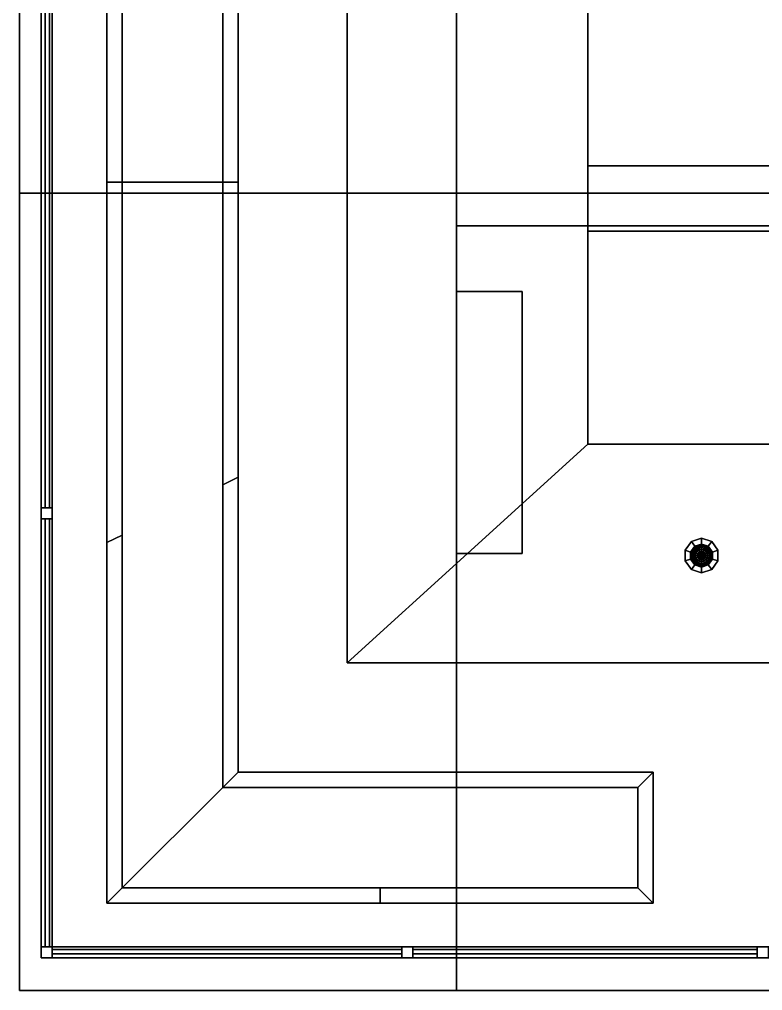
# Model space of a CAD drawing. Header units: millimetres. Extents: x 116.8 to 135.8, y -35.1 to -13.1.
# Drawn here: x 116.843 to 120.243, y -35.14 to -30.695 of the extents above; entities that cross this region are included whole.
import ezdxf

# ---------------------------------------------------------------- set-up
doc = ezdxf.new("R2010")
doc.units = ezdxf.units.MM
for name, color, linetype in [('CROMATO', 251, 'CONTINUOUS'), ('LAMPADA', 2, 'CONTINUOUS'), ('PANNELLO_PAR', 143, 'CONTINUOUS'), ('PARETE_INTERNA', 7, 'CONTINUOUS'), ('PAVIMENTO_ESTERNO', 2, 'CONTINUOUS'), ('PAVIMENTO_TERRAZZA', 7, 'CONTINUOUS'), ('PERGOLA', 23, 'CONTINUOUS'), ('PILASTRI', 31, 'CONTINUOUS'), ('RIVESTIMENTO', 33, 'CONTINUOUS'), ('SOFFITTO', 41, 'CONTINUOUS')]:
    doc.layers.add(name, color=color, linetype=linetype)

msp = doc.modelspace()

# ---------------------------------------------------------------- linework, layer by layer
at = {"layer": 'CROMATO'}
for points in [[(116.943016, -28.3399, 3), (116.943016, -34.9399, 3), (116.943016, -34.9399, 3.05), (116.943016, -28.3899, 3.05)], [(116.993016, -28.3399, 3), (116.993016, -34.9399, 3), (116.943016, -34.9399, 3), (116.943016, -28.3399, 3)], [(116.943016, -28.3899, 3.95), (116.943016, -34.9399, 3.95), (116.943016, -34.9399, 4), (116.943016, -28.3399, 4)], [(116.993016, -34.9399, 4), (116.993016, -28.3399, 4), (116.943016, -28.3399, 4), (116.943016, -34.9399, 4)], [(116.993016, -28.3899, 3.05), (116.993016, -34.9399, 3.05), (116.993016, -34.9399, 3), (116.993016, -28.3399, 3)], [(116.993016, -28.3399, 4), (116.993016, -34.9399, 4), (116.993016, -34.9399, 3.95), (116.993016, -28.3899, 3.95)], [(116.993016, -34.9399, 3.05), (116.993016, -28.3899, 3.05), (116.943016, -28.3899, 3.05), (116.943016, -34.9399, 3.05)], [(116.993016, -28.3899, 3.95), (116.993016, -34.9399, 3.95), (116.943016, -34.9399, 3.95), (116.943016, -28.3899, 3.95)], [(116.943016, -32.931055, 3.05), (116.943016, -32.981055, 3.05), (116.943016, -32.981055, 3.95), (116.943016, -32.931055, 3.95)], [(116.993016, -32.931055, 3.05), (116.993016, -32.981055, 3.05), (116.943016, -32.981055, 3.05), (116.943016, -32.931055, 3.05)], [(116.993016, -32.981055, 3.95), (116.993016, -32.931055, 3.95), (116.943016, -32.931055, 3.95), (116.943016, -32.981055, 3.95)], [(116.943016, -32.931055, 3.95), (116.943016, -32.931055, 3.05), (116.993016, -32.931055, 3.05), (116.993016, -32.931055, 3.95)], [(116.993016, -32.931055, 3.95), (116.993016, -32.981055, 3.95), (116.993016, -32.981055, 3.05), (116.993016, -32.931055, 3.05)], [(116.993016, -32.981055, 3.05), (116.993016, -32.981055, 3.95), (116.943016, -32.981055, 3.95), (116.943016, -32.981055, 3.05)], [(119.932945, -33.106417, 5.7), (119.917495, -33.085151, 5.7), (119.888847, -33.12458, 5.7), (119.913847, -33.132703, 5.7)], [(119.913847, -33.132703, 5.675), (119.888847, -33.12458, 5.675), (119.917495, -33.085151, 5.675), (119.932945, -33.106417, 5.675)], [(119.888847, -33.12458, 5.7), (119.917495, -33.085151, 5.7), (119.917495, -33.085151, 5.675), (119.888847, -33.12458, 5.675)], [(119.932945, -33.106417, 5.675), (119.913847, -33.132703, 5.675), (119.913847, -33.132703, 5.7), (119.932945, -33.106417, 5.7)], [(119.963847, -33.096376, 5.7), (119.963847, -33.07009, 5.7), (119.917495, -33.085151, 5.7), (119.932945, -33.106417, 5.7)], [(119.932945, -33.106417, 5.675), (119.917495, -33.085151, 5.675), (119.963847, -33.07009, 5.675), (119.963847, -33.096376, 5.675)], [(119.917495, -33.085151, 5.7), (119.963847, -33.07009, 5.7), (119.963847, -33.07009, 5.675), (119.917495, -33.085151, 5.675)], [(119.917495, -33.085151, 5.7), (119.932945, -33.106417, 5.7), (119.932945, -33.106417, 5.675), (119.917495, -33.085151, 5.675)], [(119.963847, -33.096376, 5.675), (119.932945, -33.106417, 5.675), (119.932945, -33.106417, 5.7), (119.963847, -33.096376, 5.7)], [(119.994749, -33.106417, 5.7), (120.0102, -33.085151, 5.7), (119.963847, -33.07009, 5.7), (119.963847, -33.096376, 5.7)], [(119.963847, -33.096376, 5.675), (119.963847, -33.07009, 5.675), (120.0102, -33.085151, 5.675), (119.994749, -33.106417, 5.675)], [(119.963847, -33.07009, 5.7), (120.0102, -33.085151, 5.7), (120.0102, -33.085151, 5.675), (119.963847, -33.07009, 5.675)], [(119.963847, -33.07009, 5.7), (119.963847, -33.096376, 5.7), (119.963847, -33.096376, 5.675), (119.963847, -33.07009, 5.675)], [(119.994749, -33.106417, 5.675), (119.963847, -33.096376, 5.675), (119.963847, -33.096376, 5.7), (119.994749, -33.106417, 5.7)], [(120.013847, -33.132703, 5.7), (120.038847, -33.12458, 5.7), (120.0102, -33.085151, 5.7), (119.994749, -33.106417, 5.7)], [(119.994749, -33.106417, 5.675), (120.0102, -33.085151, 5.675), (120.038847, -33.12458, 5.675), (120.013847, -33.132703, 5.675)], [(119.994749, -33.106417, 5.7), (120.0102, -33.085151, 5.7), (120.0102, -33.085151, 5.675), (119.994749, -33.106417, 5.675)], [(120.013847, -33.132703, 5.675), (119.994749, -33.106417, 5.675), (119.994749, -33.106417, 5.7), (120.013847, -33.132703, 5.7)], [(120.0102, -33.085151, 5.7), (120.038847, -33.12458, 5.7), (120.038847, -33.12458, 5.675), (120.0102, -33.085151, 5.675)], [(119.913847, -33.165195, 5.7), (119.888847, -33.173318, 5.7), (119.888847, -33.12458, 5.7), (119.913847, -33.132703, 5.7)], [(119.913847, -33.132703, 5.675), (119.888847, -33.12458, 5.675), (119.888847, -33.173318, 5.675), (119.913847, -33.165195, 5.675)], [(119.913847, -33.132703, 5.7), (119.888847, -33.12458, 5.7), (119.888847, -33.12458, 5.675), (119.913847, -33.132703, 5.675)], [(119.888847, -33.12458, 5.7), (119.888847, -33.173318, 5.7), (119.888847, -33.173318, 5.675), (119.888847, -33.12458, 5.675)], [(119.913847, -33.165195, 5.675), (119.913847, -33.132703, 5.675), (119.913847, -33.132703, 5.7), (119.913847, -33.165195, 5.7)], [(120.013847, -33.165195, 5.7), (120.038847, -33.173318, 5.7), (120.038847, -33.12458, 5.7), (120.013847, -33.132703, 5.7)], [(120.013847, -33.132703, 5.675), (120.038847, -33.12458, 5.675), (120.038847, -33.173318, 5.675), (120.013847, -33.165195, 5.675)], [(120.038847, -33.12458, 5.7), (120.013847, -33.132703, 5.7), (120.013847, -33.132703, 5.675), (120.038847, -33.12458, 5.675)], [(120.013847, -33.165195, 5.675), (120.013847, -33.132703, 5.675), (120.013847, -33.132703, 5.7), (120.013847, -33.165195, 5.7)], [(120.038847, -33.12458, 5.7), (120.038847, -33.173318, 5.7), (120.038847, -33.173318, 5.675), (120.038847, -33.12458, 5.675)], [(119.932945, -33.191482, 5.7), (119.917495, -33.212748, 5.7), (119.888847, -33.173318, 5.7), (119.913847, -33.165195, 5.7)], [(119.913847, -33.165195, 5.675), (119.888847, -33.173318, 5.675), (119.917495, -33.212748, 5.675), (119.932945, -33.191482, 5.675)], [(119.913847, -33.165195, 5.7), (119.888847, -33.173318, 5.7), (119.888847, -33.173318, 5.675), (119.913847, -33.165195, 5.675)], [(119.888847, -33.173318, 5.7), (119.917495, -33.212748, 5.7), (119.917495, -33.212748, 5.675), (119.888847, -33.173318, 5.675)], [(119.932945, -33.191482, 5.675), (119.913847, -33.165195, 5.675), (119.913847, -33.165195, 5.7), (119.932945, -33.191482, 5.7)], [(119.963847, -33.201522, 5.7), (119.963847, -33.227809, 5.7), (119.917495, -33.212748, 5.7), (119.932945, -33.191482, 5.7)], [(119.932945, -33.191482, 5.675), (119.917495, -33.212748, 5.675), (119.963847, -33.227809, 5.675), (119.963847, -33.201522, 5.675)], [(119.932945, -33.191482, 5.7), (119.917495, -33.212748, 5.7), (119.917495, -33.212748, 5.675), (119.932945, -33.191482, 5.675)], [(119.963847, -33.201522, 5.675), (119.932945, -33.191482, 5.675), (119.932945, -33.191482, 5.7), (119.963847, -33.201522, 5.7)], [(119.994749, -33.191482, 5.7), (120.0102, -33.212748, 5.7), (119.963847, -33.227809, 5.7), (119.963847, -33.201522, 5.7)], [(119.963847, -33.201522, 5.675), (119.963847, -33.227809, 5.675), (120.0102, -33.212748, 5.675), (119.994749, -33.191482, 5.675)], [(119.994749, -33.191482, 5.675), (119.963847, -33.201522, 5.675), (119.963847, -33.201522, 5.7), (119.994749, -33.191482, 5.7)], [(119.963847, -33.227809, 5.7), (119.963847, -33.201522, 5.7), (119.963847, -33.201522, 5.675), (119.963847, -33.227809, 5.675)], [(119.963847, -33.201522, 5.7), (119.963847, -33.227809, 5.7), (119.963847, -33.227809, 5.675), (119.963847, -33.201522, 5.675)], [(120.013847, -33.165195, 5.7), (120.038847, -33.173318, 5.7), (120.0102, -33.212748, 5.7), (119.994749, -33.191482, 5.7)], [(119.994749, -33.191482, 5.675), (120.0102, -33.212748, 5.675), (120.038847, -33.173318, 5.675), (120.013847, -33.165195, 5.675)], [(120.013847, -33.165195, 5.675), (119.994749, -33.191482, 5.675), (119.994749, -33.191482, 5.7), (120.013847, -33.165195, 5.7)], [(119.994749, -33.191482, 5.7), (120.0102, -33.212748, 5.7), (120.0102, -33.212748, 5.675), (119.994749, -33.191482, 5.675)], [(120.0102, -33.212748, 5.7), (120.038847, -33.173318, 5.7), (120.038847, -33.173318, 5.675), (120.0102, -33.212748, 5.675)], [(120.038847, -33.173318, 5.7), (120.013847, -33.165195, 5.7), (120.013847, -33.165195, 5.675), (120.038847, -33.173318, 5.675)], [(119.917495, -33.212748, 5.7), (119.963847, -33.227809, 5.7), (119.963847, -33.227809, 5.675), (119.917495, -33.212748, 5.675)], [(119.963847, -33.227809, 5.7), (120.0102, -33.212748, 5.7), (120.0102, -33.212748, 5.675), (119.963847, -33.227809, 5.675)], [(123.543016, -34.9399, 4), (123.493016, -34.9399, 3.95), (116.993016, -34.9399, 3.95), (116.943016, -34.9399, 4)], [(123.543016, -34.9899, 4), (116.943016, -34.9899, 4), (116.943016, -34.9399, 4), (123.543016, -34.9399, 4)], [(123.493016, -34.9399, 3.05), (123.543016, -34.9399, 3), (116.943016, -34.9399, 3), (116.993016, -34.9399, 3.05)], [(116.943016, -34.9399, 3), (123.543016, -34.9399, 3), (123.543016, -34.9899, 3), (116.943016, -34.9899, 3)], [(116.993016, -34.9399, 3.95), (116.993016, -34.9399, 3.05), (116.943016, -34.9399, 3), (116.943016, -34.9399, 4)], [(116.943016, -34.9399, 4), (116.943016, -34.9399, 3), (116.943016, -34.9899, 3), (116.943016, -34.9899, 4)], [(116.943016, -34.9399, 3), (116.993016, -34.9399, 3.05), (116.993016, -34.9899, 3.05), (116.943016, -34.9899, 3)], [(116.993016, -34.9899, 3.95), (116.943016, -34.9899, 4), (116.943016, -34.9399, 4), (116.993016, -34.9399, 3.95)], [(116.993016, -34.9399, 3), (116.993016, -34.9399, 3.05), (116.943016, -34.9399, 3.05), (116.943016, -34.9399, 3)], [(116.993016, -34.9399, 3.95), (116.993016, -34.9399, 4), (116.943016, -34.9399, 4), (116.943016, -34.9399, 3.95)], [(116.993016, -34.9399, 3.95), (123.493016, -34.9399, 3.95), (123.493016, -34.9899, 3.95), (116.993016, -34.9899, 3.95)], [(123.493016, -34.9899, 3.05), (116.993016, -34.9899, 3.05), (116.993016, -34.9399, 3.05), (123.493016, -34.9399, 3.05)], [(116.993016, -34.9399, 3.05), (116.993016, -34.9399, 3.95), (116.993016, -34.9899, 3.95), (116.993016, -34.9899, 3.05)], [(118.643016, -34.9399, 3.95), (118.643016, -34.9399, 3.05), (118.593016, -34.9399, 3.05), (118.593016, -34.9399, 3.95)], [(118.593016, -34.9399, 3.95), (118.593016, -34.9399, 3.05), (118.593016, -34.9899, 3.05), (118.593016, -34.9899, 3.95)], [(118.593016, -34.9399, 3.05), (118.643016, -34.9399, 3.05), (118.643016, -34.9899, 3.05), (118.593016, -34.9899, 3.05)], [(118.643016, -34.9899, 3.95), (118.593016, -34.9899, 3.95), (118.593016, -34.9399, 3.95), (118.643016, -34.9399, 3.95)], [(118.643016, -34.9399, 3.05), (118.643016, -34.9399, 3.95), (118.643016, -34.9899, 3.95), (118.643016, -34.9899, 3.05)], [(120.268016, -34.9399, 3.95), (120.268016, -34.9399, 3.05), (120.218016, -34.9399, 3.05), (120.218016, -34.9399, 3.95)], [(120.218016, -34.9399, 3.95), (120.218016, -34.9399, 3.05), (120.218016, -34.9899, 3.05), (120.218016, -34.9899, 3.95)], [(120.218016, -34.9399, 3.05), (120.268016, -34.9399, 3.05), (120.268016, -34.9899, 3.05), (120.218016, -34.9899, 3.05)], [(120.268016, -34.9899, 3.95), (120.218016, -34.9899, 3.95), (120.218016, -34.9399, 3.95), (120.268016, -34.9399, 3.95)], [(116.943016, -34.9899, 4), (116.993016, -34.9899, 3.95), (123.493016, -34.9899, 3.95), (123.543016, -34.9899, 4)], [(116.993016, -34.9899, 3.05), (116.943016, -34.9899, 3), (123.543016, -34.9899, 3), (123.493016, -34.9899, 3.05)], [(116.943016, -34.9899, 4), (116.943016, -34.9899, 3), (116.993016, -34.9899, 3.05), (116.993016, -34.9899, 3.95)], [(118.593016, -34.9899, 3.95), (118.593016, -34.9899, 3.05), (118.643016, -34.9899, 3.05), (118.643016, -34.9899, 3.95)], [(120.218016, -34.9899, 3.95), (120.218016, -34.9899, 3.05), (120.268016, -34.9899, 3.05), (120.268016, -34.9899, 3.95)]]:
    msp.add_3dface(points, dxfattribs=at)
at = {"layer": 'LAMPADA'}
for points in [[(119.929171, -33.114273, 5.665246), (119.945081, -33.103643, 5.665246), (119.944713, -33.102755, 5.675), (119.928492, -33.113594, 5.675)], [(119.931183, -33.116285, 5.655866), (119.946169, -33.106272, 5.655866), (119.945081, -33.103643, 5.665246), (119.929171, -33.114273, 5.665246)], [(119.93445, -33.119552, 5.647221), (119.947938, -33.11054, 5.647221), (119.946169, -33.106272, 5.655866), (119.931183, -33.116285, 5.655866)], [(119.938847, -33.123949, 5.639645), (119.950317, -33.116285, 5.639645), (119.947938, -33.11054, 5.647221), (119.93445, -33.119552, 5.647221)], [(119.945081, -33.103643, 5.665246), (119.963847, -33.09991, 5.665246), (119.963847, -33.098949, 5.675), (119.944713, -33.102755, 5.675)], [(119.946169, -33.106272, 5.655866), (119.963847, -33.102755, 5.655866), (119.963847, -33.09991, 5.665246), (119.945081, -33.103643, 5.665246)], [(119.947938, -33.11054, 5.647221), (119.963847, -33.107376, 5.647221), (119.963847, -33.102755, 5.655866), (119.946169, -33.106272, 5.655866)], [(119.950317, -33.116285, 5.639645), (119.963847, -33.113594, 5.639645), (119.963847, -33.107376, 5.647221), (119.947938, -33.11054, 5.647221)], [(119.963847, -33.09991, 5.665246), (119.982614, -33.103643, 5.665246), (119.982981, -33.102755, 5.675), (119.963847, -33.098949, 5.675)], [(119.963847, -33.102755, 5.655866), (119.981525, -33.106272, 5.655866), (119.982614, -33.103643, 5.665246), (119.963847, -33.09991, 5.665246)], [(119.963847, -33.107376, 5.647221), (119.979757, -33.11054, 5.647221), (119.981525, -33.106272, 5.655866), (119.963847, -33.102755, 5.655866)], [(119.963847, -33.113594, 5.639645), (119.977377, -33.116285, 5.639645), (119.979757, -33.11054, 5.647221), (119.963847, -33.107376, 5.647221)], [(119.977377, -33.116285, 5.639645), (119.988847, -33.123949, 5.639645), (119.993244, -33.119552, 5.647221), (119.979757, -33.11054, 5.647221)], [(119.979757, -33.11054, 5.647221), (119.993244, -33.119552, 5.647221), (119.996511, -33.116285, 5.655866), (119.981525, -33.106272, 5.655866)], [(119.981525, -33.106272, 5.655866), (119.996511, -33.116285, 5.655866), (119.998523, -33.114273, 5.665246), (119.982614, -33.103643, 5.665246)], [(119.982614, -33.103643, 5.665246), (119.998523, -33.114273, 5.665246), (119.999202, -33.113594, 5.675), (119.982981, -33.102755, 5.675)], [(119.914808, -33.148949, 5.665246), (119.918541, -33.130183, 5.665246), (119.917653, -33.129815, 5.675), (119.913847, -33.148949, 5.675)], [(119.918541, -33.167716, 5.665246), (119.914808, -33.148949, 5.665246), (119.913847, -33.148949, 5.675), (119.917653, -33.168083, 5.675)], [(119.917653, -33.148949, 5.655866), (119.921169, -33.131272, 5.655866), (119.918541, -33.130183, 5.665246), (119.914808, -33.148949, 5.665246)], [(119.921169, -33.166627, 5.655866), (119.917653, -33.148949, 5.655866), (119.914808, -33.148949, 5.665246), (119.918541, -33.167716, 5.665246)], [(119.918541, -33.130183, 5.665246), (119.929171, -33.114273, 5.665246), (119.928492, -33.113594, 5.675), (119.917653, -33.129815, 5.675)], [(119.922274, -33.148949, 5.647221), (119.925438, -33.13304, 5.647221), (119.921169, -33.131272, 5.655866), (119.917653, -33.148949, 5.655866)], [(119.925438, -33.164859, 5.647221), (119.922274, -33.148949, 5.647221), (119.917653, -33.148949, 5.655866), (119.921169, -33.166627, 5.655866)], [(119.921169, -33.131272, 5.655866), (119.931183, -33.116285, 5.655866), (119.929171, -33.114273, 5.665246), (119.918541, -33.130183, 5.665246)], [(119.925438, -33.13304, 5.647221), (119.93445, -33.119552, 5.647221), (119.931183, -33.116285, 5.655866), (119.921169, -33.131272, 5.655866)], [(119.928492, -33.148949, 5.639645), (119.931183, -33.135419, 5.639645), (119.925438, -33.13304, 5.647221), (119.922274, -33.148949, 5.647221)], [(119.931183, -33.162479, 5.639645), (119.928492, -33.148949, 5.639645), (119.922274, -33.148949, 5.647221), (119.925438, -33.164859, 5.647221)], [(119.931183, -33.135419, 5.639645), (119.938847, -33.123949, 5.639645), (119.93445, -33.119552, 5.647221), (119.925438, -33.13304, 5.647221)], [(119.936069, -33.148949, 5.633426), (119.938183, -33.138319, 5.633426), (119.931183, -33.135419, 5.639645), (119.928492, -33.148949, 5.639645)], [(119.938183, -33.15958, 5.633426), (119.936069, -33.148949, 5.633426), (119.928492, -33.148949, 5.639645), (119.931183, -33.162479, 5.639645)], [(119.938183, -33.138319, 5.633426), (119.944205, -33.129307, 5.633426), (119.938847, -33.123949, 5.639645), (119.931183, -33.135419, 5.639645)], [(119.944713, -33.148949, 5.628806), (119.946169, -33.141627, 5.628806), (119.938183, -33.138319, 5.633426), (119.936069, -33.148949, 5.633426)], [(119.946169, -33.156272, 5.628806), (119.944713, -33.148949, 5.628806), (119.936069, -33.148949, 5.633426), (119.938183, -33.15958, 5.633426)], [(119.946169, -33.141627, 5.628806), (119.950317, -33.135419, 5.628806), (119.944205, -33.129307, 5.633426), (119.938183, -33.138319, 5.633426)], [(119.950317, -33.162479, 5.628806), (119.946169, -33.156272, 5.628806), (119.938183, -33.15958, 5.633426), (119.944205, -33.168592, 5.633426)], [(119.944205, -33.129307, 5.633426), (119.953217, -33.123285, 5.633426), (119.950317, -33.116285, 5.639645), (119.938847, -33.123949, 5.639645)], [(119.950317, -33.135419, 5.628806), (119.956525, -33.131272, 5.628806), (119.953217, -33.123285, 5.633426), (119.944205, -33.129307, 5.633426)], [(119.954093, -33.148949, 5.625961), (119.954835, -33.145216, 5.625961), (119.946169, -33.141627, 5.628806), (119.944713, -33.148949, 5.628806)], [(119.954835, -33.152682, 5.625961), (119.954093, -33.148949, 5.625961), (119.944713, -33.148949, 5.628806), (119.946169, -33.156272, 5.628806)], [(119.954835, -33.145216, 5.625961), (119.95695, -33.142052, 5.625961), (119.950317, -33.135419, 5.628806), (119.946169, -33.141627, 5.628806)], [(119.95695, -33.155847, 5.625961), (119.954835, -33.152682, 5.625961), (119.946169, -33.156272, 5.628806), (119.950317, -33.162479, 5.628806)], [(119.953217, -33.123285, 5.633426), (119.963847, -33.121171, 5.633426), (119.963847, -33.113594, 5.639645), (119.950317, -33.116285, 5.639645)], [(119.95695, -33.142052, 5.625961), (119.960114, -33.139937, 5.625961), (119.956525, -33.131272, 5.628806), (119.950317, -33.135419, 5.628806)], [(119.960114, -33.157961, 5.625961), (119.95695, -33.155847, 5.625961), (119.950317, -33.162479, 5.628806), (119.956525, -33.166627, 5.628806)], [(119.956525, -33.131272, 5.628806), (119.963847, -33.129815, 5.628806), (119.963847, -33.121171, 5.633426), (119.953217, -33.123285, 5.633426)], [(119.963847, -33.148949, 5.625), (119.963847, -33.148949, 5.625), (119.954835, -33.145216, 5.625961), (119.954093, -33.148949, 5.625961)], [(119.963847, -33.148949, 5.625), (119.963847, -33.148949, 5.625), (119.954093, -33.148949, 5.625961), (119.954835, -33.152682, 5.625961)], [(119.963847, -33.148949, 5.625), (119.963847, -33.148949, 5.625), (119.95695, -33.142052, 5.625961), (119.954835, -33.145216, 5.625961)], [(119.963847, -33.148949, 5.625), (119.963847, -33.148949, 5.625), (119.954835, -33.152682, 5.625961), (119.95695, -33.155847, 5.625961)], [(119.960114, -33.139937, 5.625961), (119.963847, -33.139195, 5.625961), (119.963847, -33.129815, 5.628806), (119.956525, -33.131272, 5.628806)], [(119.963847, -33.148949, 5.625), (119.963847, -33.148949, 5.625), (119.960114, -33.139937, 5.625961), (119.95695, -33.142052, 5.625961)], [(119.963847, -33.148949, 5.625), (119.963847, -33.148949, 5.625), (119.95695, -33.155847, 5.625961), (119.960114, -33.157961, 5.625961)], [(119.963847, -33.148949, 5.625), (119.963847, -33.148949, 5.625), (119.963847, -33.139195, 5.625961), (119.960114, -33.139937, 5.625961)], [(119.963847, -33.148949, 5.625), (119.963847, -33.148949, 5.625), (119.960114, -33.157961, 5.625961), (119.963847, -33.158704, 5.625961)], [(119.963847, -33.121171, 5.633426), (119.974478, -33.123285, 5.633426), (119.977377, -33.116285, 5.639645), (119.963847, -33.113594, 5.639645)], [(119.963847, -33.129815, 5.628806), (119.971169, -33.131272, 5.628806), (119.974478, -33.123285, 5.633426), (119.963847, -33.121171, 5.633426)], [(119.963847, -33.139195, 5.625961), (119.96758, -33.139937, 5.625961), (119.971169, -33.131272, 5.628806), (119.963847, -33.129815, 5.628806)], [(119.963847, -33.148949, 5.625), (119.963847, -33.148949, 5.625), (119.96758, -33.139937, 5.625961), (119.963847, -33.139195, 5.625961)], [(119.963847, -33.148949, 5.625), (119.963847, -33.148949, 5.625), (119.970745, -33.142052, 5.625961), (119.96758, -33.139937, 5.625961)], [(119.963847, -33.148949, 5.625), (119.963847, -33.148949, 5.625), (119.972859, -33.145216, 5.625961), (119.970745, -33.142052, 5.625961)], [(119.963847, -33.148949, 5.625), (119.963847, -33.148949, 5.625), (119.973602, -33.148949, 5.625961), (119.972859, -33.145216, 5.625961)], [(119.963847, -33.148949, 5.625), (119.963847, -33.148949, 5.625), (119.972859, -33.152682, 5.625961), (119.973602, -33.148949, 5.625961)], [(119.963847, -33.148949, 5.625), (119.963847, -33.148949, 5.625), (119.970745, -33.155847, 5.625961), (119.972859, -33.152682, 5.625961)], [(119.963847, -33.148949, 5.625), (119.963847, -33.148949, 5.625), (119.96758, -33.157961, 5.625961), (119.970745, -33.155847, 5.625961)], [(119.963847, -33.148949, 5.625), (119.963847, -33.148949, 5.625), (119.963847, -33.158704, 5.625961), (119.96758, -33.157961, 5.625961)], [(119.96758, -33.139937, 5.625961), (119.970745, -33.142052, 5.625961), (119.977377, -33.135419, 5.628806), (119.971169, -33.131272, 5.628806)], [(119.970745, -33.155847, 5.625961), (119.96758, -33.157961, 5.625961), (119.971169, -33.166627, 5.628806), (119.977377, -33.162479, 5.628806)], [(119.970745, -33.142052, 5.625961), (119.972859, -33.145216, 5.625961), (119.981525, -33.141627, 5.628806), (119.977377, -33.135419, 5.628806)], [(119.972859, -33.152682, 5.625961), (119.970745, -33.155847, 5.625961), (119.977377, -33.162479, 5.628806), (119.981525, -33.156272, 5.628806)], [(119.971169, -33.131272, 5.628806), (119.977377, -33.135419, 5.628806), (119.983489, -33.129307, 5.633426), (119.974478, -33.123285, 5.633426)], [(119.972859, -33.145216, 5.625961), (119.973602, -33.148949, 5.625961), (119.982981, -33.148949, 5.628806), (119.981525, -33.141627, 5.628806)], [(119.973602, -33.148949, 5.625961), (119.972859, -33.152682, 5.625961), (119.981525, -33.156272, 5.628806), (119.982981, -33.148949, 5.628806)], [(119.974478, -33.123285, 5.633426), (119.983489, -33.129307, 5.633426), (119.988847, -33.123949, 5.639645), (119.977377, -33.116285, 5.639645)], [(119.977377, -33.135419, 5.628806), (119.981525, -33.141627, 5.628806), (119.989511, -33.138319, 5.633426), (119.983489, -33.129307, 5.633426)], [(119.981525, -33.156272, 5.628806), (119.977377, -33.162479, 5.628806), (119.983489, -33.168592, 5.633426), (119.989511, -33.15958, 5.633426)], [(119.981525, -33.141627, 5.628806), (119.982981, -33.148949, 5.628806), (119.991626, -33.148949, 5.633426), (119.989511, -33.138319, 5.633426)], [(119.982981, -33.148949, 5.628806), (119.981525, -33.156272, 5.628806), (119.989511, -33.15958, 5.633426), (119.991626, -33.148949, 5.633426)], [(119.983489, -33.129307, 5.633426), (119.989511, -33.138319, 5.633426), (119.996511, -33.135419, 5.639645), (119.988847, -33.123949, 5.639645)], [(119.988847, -33.123949, 5.639645), (119.996511, -33.135419, 5.639645), (120.002256, -33.13304, 5.647221), (119.993244, -33.119552, 5.647221)], [(119.989511, -33.138319, 5.633426), (119.991626, -33.148949, 5.633426), (119.999202, -33.148949, 5.639645), (119.996511, -33.135419, 5.639645)], [(119.991626, -33.148949, 5.633426), (119.989511, -33.15958, 5.633426), (119.996511, -33.162479, 5.639645), (119.999202, -33.148949, 5.639645)], [(119.993244, -33.119552, 5.647221), (120.002256, -33.13304, 5.647221), (120.006525, -33.131272, 5.655866), (119.996511, -33.116285, 5.655866)], [(119.996511, -33.116285, 5.655866), (120.006525, -33.131272, 5.655866), (120.009153, -33.130183, 5.665246), (119.998523, -33.114273, 5.665246)], [(119.996511, -33.135419, 5.639645), (119.999202, -33.148949, 5.639645), (120.005421, -33.148949, 5.647221), (120.002256, -33.13304, 5.647221)], [(119.999202, -33.148949, 5.639645), (119.996511, -33.162479, 5.639645), (120.002256, -33.164859, 5.647221), (120.005421, -33.148949, 5.647221)], [(119.998523, -33.114273, 5.665246), (120.009153, -33.130183, 5.665246), (120.010041, -33.129815, 5.675), (119.999202, -33.113594, 5.675)], [(120.002256, -33.13304, 5.647221), (120.005421, -33.148949, 5.647221), (120.010041, -33.148949, 5.655866), (120.006525, -33.131272, 5.655866)], [(120.005421, -33.148949, 5.647221), (120.002256, -33.164859, 5.647221), (120.006525, -33.166627, 5.655866), (120.010041, -33.148949, 5.655866)], [(120.006525, -33.131272, 5.655866), (120.010041, -33.148949, 5.655866), (120.012886, -33.148949, 5.665246), (120.009153, -33.130183, 5.665246)], [(120.010041, -33.148949, 5.655866), (120.006525, -33.166627, 5.655866), (120.009153, -33.167716, 5.665246), (120.012886, -33.148949, 5.665246)], [(120.009153, -33.130183, 5.665246), (120.012886, -33.148949, 5.665246), (120.013847, -33.148949, 5.675), (120.010041, -33.129815, 5.675)], [(120.012886, -33.148949, 5.665246), (120.009153, -33.167716, 5.665246), (120.010041, -33.168083, 5.675), (120.013847, -33.148949, 5.675)], [(119.929171, -33.183625, 5.665246), (119.918541, -33.167716, 5.665246), (119.917653, -33.168083, 5.675), (119.928492, -33.184305, 5.675)], [(119.931183, -33.181613, 5.655866), (119.921169, -33.166627, 5.655866), (119.918541, -33.167716, 5.665246), (119.929171, -33.183625, 5.665246)], [(119.93445, -33.178346, 5.647222), (119.925438, -33.164859, 5.647221), (119.921169, -33.166627, 5.655866), (119.931183, -33.181613, 5.655866)], [(119.938847, -33.173949, 5.639645), (119.931183, -33.162479, 5.639645), (119.925438, -33.164859, 5.647221), (119.93445, -33.178346, 5.647222)], [(119.945081, -33.194256, 5.665246), (119.929171, -33.183625, 5.665246), (119.928492, -33.184305, 5.675), (119.944713, -33.195143, 5.675)], [(119.946169, -33.191627, 5.655866), (119.931183, -33.181613, 5.655866), (119.929171, -33.183625, 5.665246), (119.945081, -33.194256, 5.665246)], [(119.944205, -33.168592, 5.633426), (119.938183, -33.15958, 5.633426), (119.931183, -33.162479, 5.639645), (119.938847, -33.173949, 5.639645)], [(119.947938, -33.187358, 5.647222), (119.93445, -33.178346, 5.647222), (119.931183, -33.181613, 5.655866), (119.946169, -33.191627, 5.655866)], [(119.950317, -33.181613, 5.639645), (119.938847, -33.173949, 5.639645), (119.93445, -33.178346, 5.647222), (119.947938, -33.187358, 5.647222)], [(119.953217, -33.174613, 5.633427), (119.944205, -33.168592, 5.633426), (119.938847, -33.173949, 5.639645), (119.950317, -33.181613, 5.639645)], [(119.956525, -33.166627, 5.628806), (119.950317, -33.162479, 5.628806), (119.944205, -33.168592, 5.633426), (119.953217, -33.174613, 5.633427)], [(119.963847, -33.197989, 5.665246), (119.945081, -33.194256, 5.665246), (119.944713, -33.195143, 5.675), (119.963847, -33.198949, 5.675)], [(119.963847, -33.195143, 5.655866), (119.946169, -33.191627, 5.655866), (119.945081, -33.194256, 5.665246), (119.963847, -33.197989, 5.665246)], [(119.963847, -33.190523, 5.647222), (119.947938, -33.187358, 5.647222), (119.946169, -33.191627, 5.655866), (119.963847, -33.195143, 5.655866)], [(119.963847, -33.184305, 5.639645), (119.950317, -33.181613, 5.639645), (119.947938, -33.187358, 5.647222), (119.963847, -33.190523, 5.647222)], [(119.963847, -33.176728, 5.633427), (119.953217, -33.174613, 5.633427), (119.950317, -33.181613, 5.639645), (119.963847, -33.184305, 5.639645)], [(119.963847, -33.168083, 5.628806), (119.956525, -33.166627, 5.628806), (119.953217, -33.174613, 5.633427), (119.963847, -33.176728, 5.633427)], [(119.963847, -33.158704, 5.625961), (119.960114, -33.157961, 5.625961), (119.956525, -33.166627, 5.628806), (119.963847, -33.168083, 5.628806)], [(119.96758, -33.157961, 5.625961), (119.963847, -33.158704, 5.625961), (119.963847, -33.168083, 5.628806), (119.971169, -33.166627, 5.628806)], [(119.971169, -33.166627, 5.628806), (119.963847, -33.168083, 5.628806), (119.963847, -33.176728, 5.633427), (119.974478, -33.174613, 5.633427)], [(119.974478, -33.174613, 5.633427), (119.963847, -33.176728, 5.633427), (119.963847, -33.184305, 5.639645), (119.977377, -33.181613, 5.639645)], [(119.977377, -33.181613, 5.639645), (119.963847, -33.184305, 5.639645), (119.963847, -33.190523, 5.647222), (119.979757, -33.187358, 5.647222)], [(119.979757, -33.187358, 5.647222), (119.963847, -33.190523, 5.647222), (119.963847, -33.195143, 5.655866), (119.981525, -33.191627, 5.655866)], [(119.981525, -33.191627, 5.655866), (119.963847, -33.195143, 5.655866), (119.963847, -33.197989, 5.665246), (119.982614, -33.194256, 5.665246)], [(119.982614, -33.194256, 5.665246), (119.963847, -33.197989, 5.665246), (119.963847, -33.198949, 5.675), (119.982981, -33.195143, 5.675)], [(119.977377, -33.162479, 5.628806), (119.971169, -33.166627, 5.628806), (119.974478, -33.174613, 5.633427), (119.983489, -33.168592, 5.633426)], [(119.983489, -33.168592, 5.633426), (119.974478, -33.174613, 5.633427), (119.977377, -33.181613, 5.639645), (119.988847, -33.173949, 5.639645)], [(119.988847, -33.173949, 5.639645), (119.977377, -33.181613, 5.639645), (119.979757, -33.187358, 5.647222), (119.993244, -33.178346, 5.647222)], [(119.993244, -33.178346, 5.647222), (119.979757, -33.187358, 5.647222), (119.981525, -33.191627, 5.655866), (119.996511, -33.181613, 5.655866)], [(119.996511, -33.181613, 5.655866), (119.981525, -33.191627, 5.655866), (119.982614, -33.194256, 5.665246), (119.998523, -33.183625, 5.665246)], [(119.998523, -33.183625, 5.665246), (119.982614, -33.194256, 5.665246), (119.982981, -33.195143, 5.675), (119.999202, -33.184305, 5.675)], [(119.989511, -33.15958, 5.633426), (119.983489, -33.168592, 5.633426), (119.988847, -33.173949, 5.639645), (119.996511, -33.162479, 5.639645)], [(119.996511, -33.162479, 5.639645), (119.988847, -33.173949, 5.639645), (119.993244, -33.178346, 5.647222), (120.002256, -33.164859, 5.647221)], [(120.002256, -33.164859, 5.647221), (119.993244, -33.178346, 5.647222), (119.996511, -33.181613, 5.655866), (120.006525, -33.166627, 5.655866)], [(120.006525, -33.166627, 5.655866), (119.996511, -33.181613, 5.655866), (119.998523, -33.183625, 5.665246), (120.009153, -33.167716, 5.665246)], [(120.009153, -33.167716, 5.665246), (119.998523, -33.183625, 5.665246), (119.999202, -33.184305, 5.675), (120.010041, -33.168083, 5.675)]]:
    msp.add_3dface(points, dxfattribs=at)
at = {"layer": 'PANNELLO_PAR'}
for points in [[(116.960516, -30.398745, 3.05), (116.960516, -32.931055, 3.05), (116.960516, -32.931055, 3.95), (116.960516, -30.398745, 3.95)], [(116.980516, -30.398745, 3.05), (116.980516, -32.931055, 3.05), (116.960516, -32.931055, 3.05), (116.960516, -30.398745, 3.05)], [(116.980516, -32.931055, 3.95), (116.980516, -30.398745, 3.95), (116.960516, -30.398745, 3.95), (116.960516, -32.931055, 3.95)], [(116.980516, -30.398745, 3.95), (116.980516, -32.931055, 3.95), (116.980516, -32.931055, 3.05), (116.980516, -30.398745, 3.05)], [(116.980516, -32.931055, 3.05), (116.980516, -32.931055, 3.95), (116.960516, -32.931055, 3.95), (116.960516, -32.931055, 3.05)], [(116.960516, -32.981055, 3.05), (116.960516, -34.9399, 3.05), (116.960516, -34.9399, 3.95), (116.960516, -32.981055, 3.95)], [(116.980516, -32.981055, 3.05), (116.980516, -34.9399, 3.05), (116.960516, -34.9399, 3.05), (116.960516, -32.981055, 3.05)], [(116.980516, -34.9399, 3.95), (116.980516, -32.981055, 3.95), (116.960516, -32.981055, 3.95), (116.960516, -34.9399, 3.95)], [(116.960516, -32.981055, 3.95), (116.960516, -32.981055, 3.05), (116.980516, -32.981055, 3.05), (116.980516, -32.981055, 3.95)], [(116.980516, -32.981055, 3.95), (116.980516, -34.9399, 3.95), (116.980516, -34.9399, 3.05), (116.980516, -32.981055, 3.05)], [(116.980516, -34.9399, 3.05), (116.980516, -34.9399, 3.95), (116.960516, -34.9399, 3.95), (116.960516, -34.9399, 3.05)], [(118.593016, -34.9524, 3.95), (118.593016, -34.9524, 3.05), (116.993016, -34.9524, 3.05), (116.993016, -34.9524, 3.95)], [(116.993016, -34.9524, 3.95), (116.993016, -34.9524, 3.05), (116.993016, -34.9724, 3.05), (116.993016, -34.9724, 3.95)], [(116.993016, -34.9524, 3.05), (118.593016, -34.9524, 3.05), (118.593016, -34.9724, 3.05), (116.993016, -34.9724, 3.05)], [(118.593016, -34.9724, 3.95), (116.993016, -34.9724, 3.95), (116.993016, -34.9524, 3.95), (118.593016, -34.9524, 3.95)], [(116.993016, -34.9724, 3.95), (116.993016, -34.9724, 3.05), (118.593016, -34.9724, 3.05), (118.593016, -34.9724, 3.95)], [(118.593016, -34.9524, 3.05), (118.593016, -34.9524, 3.95), (118.593016, -34.9724, 3.95), (118.593016, -34.9724, 3.05)], [(120.218016, -34.9524, 3.95), (120.218016, -34.9524, 3.05), (118.643016, -34.9524, 3.05), (118.643016, -34.9524, 3.95)], [(118.643016, -34.9524, 3.95), (118.643016, -34.9524, 3.05), (118.643016, -34.9724, 3.05), (118.643016, -34.9724, 3.95)], [(118.643016, -34.9524, 3.05), (120.218016, -34.9524, 3.05), (120.218016, -34.9724, 3.05), (118.643016, -34.9724, 3.05)], [(120.218016, -34.9724, 3.95), (118.643016, -34.9724, 3.95), (118.643016, -34.9524, 3.95), (120.218016, -34.9524, 3.95)], [(118.643016, -34.9724, 3.95), (118.643016, -34.9724, 3.05), (120.218016, -34.9724, 3.05), (120.218016, -34.9724, 3.95)], [(120.218016, -34.9524, 3.05), (120.218016, -34.9524, 3.95), (120.218016, -34.9724, 3.95), (120.218016, -34.9724, 3.05)]]:
    msp.add_3dface(points, dxfattribs=at)
at = {"layer": 'PARETE_INTERNA'}
for points in [[(116.843016, -31.4899, 2.7), (116.843016, -29.6649, 2.7), (116.843016, -29.6649, 3), (116.843016, -31.4899, 3)], [(117.313016, -29.8249, 0.3), (117.313016, -31.4399, 0.3), (117.243016, -31.4399, 0.3), (117.243016, -29.7899, 0.3)], [(117.243016, -29.7899, 0.8), (117.243016, -31.4399, 0.8), (117.313016, -31.4399, 0.8), (117.313016, -29.8249, 0.8)], [(117.243016, -29.7899, 0.3), (117.243016, -31.4399, 0.3), (117.243016, -31.4399, 0.8), (117.243016, -29.7899, 0.8)], [(117.313016, -31.4399, 0.3), (117.313016, -29.8249, 0.3), (117.313016, -29.8249, 0.8), (117.313016, -31.4399, 0.8)], [(117.843016, -30.0899, 0.3), (117.843016, -31.4399, 0.3), (117.773016, -31.4399, 0.3), (117.773016, -30.0549, 0.3)], [(117.773016, -30.0549, 0.8), (117.773016, -31.4399, 0.8), (117.843016, -31.4399, 0.8), (117.843016, -30.0899, 0.8)], [(117.773016, -30.0549, 0.3), (117.773016, -31.4399, 0.3), (117.773016, -31.4399, 0.8), (117.773016, -30.0549, 0.8)], [(117.843016, -31.4399, 0.3), (117.843016, -30.0899, 0.3), (117.843016, -30.0899, 0.8), (117.843016, -31.4399, 0.8)], [(117.313016, -31.4399, 0.3), (117.313016, -33.0549, 0.3), (117.243016, -33.0899, 0.3), (117.243016, -31.4399, 0.3)], [(117.243016, -31.4399, 0.8), (117.243016, -33.0899, 0.8), (117.313016, -33.0549, 0.8), (117.313016, -31.4399, 0.8)], [(117.243016, -31.4399, 0.3), (117.243016, -33.0899, 0.3), (117.243016, -33.0899, 0.8), (117.243016, -31.4399, 0.8)], [(117.243016, -31.4399, 0.3), (117.313016, -31.4399, 0.3), (117.313016, -31.4399, 0.8), (117.243016, -31.4399, 0.8)], [(117.313016, -33.0549, 0.3), (117.313016, -31.4399, 0.3), (117.313016, -31.4399, 0.8), (117.313016, -33.0549, 0.8)], [(117.843016, -31.4399, 0.3), (117.843016, -32.7899, 0.3), (117.773016, -32.8249, 0.3), (117.773016, -31.4399, 0.3)], [(117.773016, -31.4399, 0.8), (117.773016, -32.8249, 0.8), (117.843016, -32.7899, 0.8), (117.843016, -31.4399, 0.8)], [(117.773016, -31.4399, 0.3), (117.773016, -32.8249, 0.3), (117.773016, -32.8249, 0.8), (117.773016, -31.4399, 0.8)], [(117.773016, -31.4399, 0.3), (117.843016, -31.4399, 0.3), (117.843016, -31.4399, 0.8), (117.773016, -31.4399, 0.8)], [(117.843016, -32.7899, 0.3), (117.843016, -31.4399, 0.3), (117.843016, -31.4399, 0.8), (117.843016, -32.7899, 0.8)], [(116.843016, -33.3149, 2.7), (116.843016, -31.4899, 2.7), (116.843016, -31.4899, 3), (116.843016, -33.3149, 3)], [(117.843016, -32.7899, 0.3), (117.843016, -34.1399, 0.3), (117.773016, -34.2099, 0.3), (117.773016, -32.8249, 0.3)], [(117.773016, -32.8249, 0.8), (117.773016, -34.2099, 0.8), (117.843016, -34.1399, 0.8), (117.843016, -32.7899, 0.8)], [(117.843016, -32.7899, 0.8), (117.773016, -32.8249, 0.8), (117.773016, -32.8249, 0.3), (117.843016, -32.7899, 0.3)], [(117.843016, -34.1399, 0.3), (117.843016, -32.7899, 0.3), (117.843016, -32.7899, 0.8), (117.843016, -34.1399, 0.8)], [(117.773016, -32.8249, 0.3), (117.773016, -34.2099, 0.3), (117.773016, -34.2099, 0.8), (117.773016, -32.8249, 0.8)], [(117.313016, -33.0549, 0.3), (117.313016, -34.6699, 0.3), (117.243016, -34.7399, 0.3), (117.243016, -33.0899, 0.3)], [(117.243016, -33.0899, 0.8), (117.243016, -34.7399, 0.8), (117.313016, -34.6699, 0.8), (117.313016, -33.0549, 0.8)], [(117.313016, -33.0549, 0.8), (117.243016, -33.0899, 0.8), (117.243016, -33.0899, 0.3), (117.313016, -33.0549, 0.3)], [(117.313016, -34.6699, 0.3), (117.313016, -33.0549, 0.3), (117.313016, -33.0549, 0.8), (117.313016, -34.6699, 0.8)], [(117.243016, -33.0899, 0.3), (117.243016, -34.7399, 0.3), (117.243016, -34.7399, 0.8), (117.243016, -33.0899, 0.8)], [(116.843016, -35.1399, 2.7), (116.843016, -33.3149, 2.7), (116.843016, -33.3149, 3), (116.843016, -35.1399, 3)], [(119.743016, -34.1399, 0.3), (119.673016, -34.2099, 0.3), (117.773016, -34.2099, 0.3), (117.843016, -34.1399, 0.3)], [(117.843016, -34.1399, 0.8), (117.773016, -34.2099, 0.8), (119.673016, -34.2099, 0.8), (119.743016, -34.1399, 0.8)], [(117.773016, -34.2099, 0.3), (117.843016, -34.1399, 0.3), (117.843016, -34.1399, 0.8), (117.773016, -34.2099, 0.8)], [(119.743016, -34.1399, 0.8), (117.843016, -34.1399, 0.8), (117.843016, -34.1399, 0.3), (119.743016, -34.1399, 0.3)], [(119.743016, -34.1399, 0.3), (119.743016, -34.7399, 0.3), (119.673016, -34.6699, 0.3), (119.673016, -34.2099, 0.3)], [(119.673016, -34.2099, 0.8), (119.673016, -34.6699, 0.8), (119.743016, -34.7399, 0.8), (119.743016, -34.1399, 0.8)], [(119.743016, -34.1399, 0.8), (119.673016, -34.2099, 0.8), (119.673016, -34.2099, 0.3), (119.743016, -34.1399, 0.3)], [(119.743016, -34.7399, 0.3), (119.743016, -34.1399, 0.3), (119.743016, -34.1399, 0.8), (119.743016, -34.7399, 0.8)], [(117.773016, -34.2099, 0.3), (119.673016, -34.2099, 0.3), (119.673016, -34.2099, 0.8), (117.773016, -34.2099, 0.8)], [(119.673016, -34.2099, 0.3), (119.673016, -34.6699, 0.3), (119.673016, -34.6699, 0.8), (119.673016, -34.2099, 0.8)], [(118.493016, -34.6699, 0.3), (117.313016, -34.6699, 0.3), (117.243016, -34.7399, 0.3), (118.493016, -34.7399, 0.3)], [(118.493016, -34.7399, 0.8), (117.243016, -34.7399, 0.8), (117.313016, -34.6699, 0.8), (118.493016, -34.6699, 0.8)], [(117.243016, -34.7399, 0.3), (117.313016, -34.6699, 0.3), (117.313016, -34.6699, 0.8), (117.243016, -34.7399, 0.8)], [(117.313016, -34.6699, 0.3), (118.493016, -34.6699, 0.3), (118.493016, -34.6699, 0.8), (117.313016, -34.6699, 0.8)], [(119.673016, -34.6699, 0.3), (118.493016, -34.6699, 0.3), (118.493016, -34.7399, 0.3), (119.743016, -34.7399, 0.3)], [(119.743016, -34.7399, 0.8), (118.493016, -34.7399, 0.8), (118.493016, -34.6699, 0.8), (119.673016, -34.6699, 0.8)], [(118.493016, -34.6699, 0.3), (119.673016, -34.6699, 0.3), (119.673016, -34.6699, 0.8), (118.493016, -34.6699, 0.8)], [(118.493016, -34.6699, 0.8), (118.493016, -34.7399, 0.8), (118.493016, -34.7399, 0.3), (118.493016, -34.6699, 0.3)], [(119.673016, -34.6699, 0.8), (119.743016, -34.7399, 0.8), (119.743016, -34.7399, 0.3), (119.673016, -34.6699, 0.3)], [(118.493016, -34.7399, 0.3), (117.243016, -34.7399, 0.3), (117.243016, -34.7399, 0.8), (118.493016, -34.7399, 0.8)], [(119.743016, -34.7399, 0.3), (118.493016, -34.7399, 0.3), (118.493016, -34.7399, 0.8), (119.743016, -34.7399, 0.8)], [(119.218016, -35.1399, 2.7), (116.843016, -35.1399, 2.7), (116.843016, -35.1399, 3), (119.218016, -35.1399, 3)], [(121.593016, -35.1399, 2.7), (119.218016, -35.1399, 2.7), (119.218016, -35.1399, 3), (121.593016, -35.1399, 3)]]:
    msp.add_3dface(points, dxfattribs=at)
at = {"layer": 'PAVIMENTO_ESTERNO'}
for points in [[(118.843016, -27.8399, -0.0183), (118.843016, -35.1399, -0.0183), (116.843016, -35.1399, -0.0183), (116.843016, -27.8399, -0.0183)], [(116.843016, -27.8399, -0.0183), (116.843016, -35.1399, -0.0183), (116.843016, -35.1399), (116.843016, -27.8399)], [(116.843016, -27.8399), (116.843016, -31.4899), (118.843016, -31.4899), (118.843016, -27.8399)], [(118.843016, -35.1399, -0.0183), (118.843016, -27.8399, -0.0183), (118.843016, -27.8399), (118.843016, -35.1399)], [(118.843016, -28.1399, -0.0183), (118.843016, -35.1399, -0.0183), (118.843016, -35.1399), (118.843016, -28.1399)], [(118.843016, -28.1399), (118.843016, -31.6399), (121.343016, -31.6399), (121.343016, -28.1399)], [(123.843016, -28.1399, -0.0183), (123.843016, -35.1399, -0.0183), (118.843016, -35.1399, -0.0183), (118.843016, -28.1399, -0.0183)], [(116.843016, -31.4899), (116.843016, -35.1399), (118.843016, -35.1399), (118.843016, -31.4899)], [(118.843016, -31.6399), (118.843016, -35.1399), (121.343016, -35.1399), (121.343016, -31.6399)], [(116.843016, -35.1399, -0.0183), (118.843016, -35.1399, -0.0183), (118.843016, -35.1399), (116.843016, -35.1399)], [(118.843016, -35.1399, -0.0183), (123.843016, -35.1399, -0.0183), (123.843016, -35.1399), (118.843016, -35.1399)]]:
    msp.add_3dface(points, dxfattribs=at)
at = {"layer": 'PAVIMENTO_TERRAZZA'}
for points in [[(121.593016, -31.4899, 3), (116.843016, -31.4899, 3), (116.843016, -27.8399, 3), (121.593016, -27.8399, 3)], [(121.593016, -35.1399, 3), (116.843016, -35.1399, 3), (116.843016, -31.4899, 3), (121.593016, -31.4899, 3)]]:
    msp.add_3dface(points, dxfattribs=at)
at = {"layer": 'PERGOLA'}
for points in [[(119.443016, -28.1399, 5.7), (119.443016, -32.6399, 5.7), (118.343016, -33.6399, 5.7), (118.343016, -28.1399, 5.7)], [(118.343016, -28.1399, 6), (118.343016, -33.6399, 6), (119.443016, -32.6399, 6), (119.443016, -28.1399, 6)], [(118.343016, -28.1399, 5.7), (118.343016, -33.6399, 5.7), (118.343016, -33.6399, 6), (118.343016, -28.1399, 6)], [(123.543016, -31.3649, 5.7), (123.543016, -31.6649, 5.7), (119.443016, -31.6649, 5.7), (119.443016, -31.3649, 5.7)], [(119.443016, -31.3649, 6), (119.443016, -31.6649, 6), (123.543016, -31.6649, 6), (123.543016, -31.3649, 6)], [(119.443016, -31.3649, 5.7), (119.443016, -31.6649, 5.7), (119.443016, -31.6649, 6), (119.443016, -31.3649, 6)], [(123.543016, -31.3649, 6), (119.443016, -31.3649, 6), (119.443016, -31.3649, 5.7), (123.543016, -31.3649, 5.7)], [(119.443016, -31.6649, 5.7), (123.543016, -31.6649, 5.7), (123.543016, -31.6649, 6), (119.443016, -31.6649, 6)], [(118.343016, -33.6399, 5.7), (119.443016, -32.6399, 5.7), (119.443016, -32.6399, 6), (118.343016, -33.6399, 6)], [(123.543016, -32.6399, 5.7), (124.643016, -33.6399, 5.7), (118.343016, -33.6399, 5.7), (119.443016, -32.6399, 5.7)], [(119.443016, -32.6399, 6), (118.343016, -33.6399, 6), (124.643016, -33.6399, 6), (123.543016, -32.6399, 6)], [(119.443016, -32.6399, 5.7), (118.343016, -33.6399, 5.7), (118.343016, -33.6399, 6), (119.443016, -32.6399, 6)], [(123.543016, -32.6399, 6), (119.443016, -32.6399, 6), (119.443016, -32.6399, 5.7), (123.543016, -32.6399, 5.7)], [(118.343016, -33.6399, 5.7), (124.643016, -33.6399, 5.7), (124.643016, -33.6399, 6), (118.343016, -33.6399, 6)]]:
    msp.add_3dface(points, dxfattribs=at)
at = {"layer": 'PILASTRI'}
for points in [[(119.143016, -31.9399), (119.143016, -33.1399), (118.843016, -33.1399), (118.843016, -31.9399)], [(118.843016, -31.9399, 2.7), (118.843016, -33.1399, 2.7), (119.143016, -33.1399, 2.7), (119.143016, -31.9399, 2.7)], [(118.843016, -31.9399), (118.843016, -33.1399), (118.843016, -33.1399, 2.7), (118.843016, -31.9399, 2.7)], [(119.143016, -31.9399, 2.7), (118.843016, -31.9399, 2.7), (118.843016, -31.9399), (119.143016, -31.9399)], [(118.843016, -31.9399, 3), (119.143016, -31.9399, 3), (119.143016, -31.9399, 5.7), (118.843016, -31.9399, 5.7)], [(118.843016, -33.1399, 3), (118.843016, -31.9399, 3), (118.843016, -31.9399, 5.7), (118.843016, -33.1399, 5.7)], [(119.143016, -33.1399), (119.143016, -31.9399), (119.143016, -31.9399, 2.7), (119.143016, -33.1399, 2.7)], [(119.143016, -33.1399, 3), (119.143016, -31.9399, 3), (119.143016, -31.9399, 5.7), (119.143016, -33.1399, 5.7)], [(118.843016, -33.1399), (119.143016, -33.1399), (119.143016, -33.1399, 2.7), (118.843016, -33.1399, 2.7)], [(118.843016, -33.1399, 3), (119.143016, -33.1399, 3), (119.143016, -33.1399, 5.7), (118.843016, -33.1399, 5.7)]]:
    msp.add_3dface(points, dxfattribs=at)
at = {"layer": 'RIVESTIMENTO'}
for points in [[(117.243016, -28.1399), (117.243016, -31.4399), (117.243016, -31.4399, 0.3), (117.243016, -28.1399, 0.3)], [(117.243016, -28.1399, 0.3), (117.243016, -31.4399, 0.3), (117.843016, -31.4399, 0.3), (117.843016, -28.7399, 0.3)], [(117.843016, -31.4399), (117.843016, -28.7399), (117.843016, -28.7399, 0.3), (117.843016, -31.4399, 0.3)], [(117.243016, -31.4399), (117.243016, -34.7399), (117.243016, -34.7399, 0.3), (117.243016, -31.4399, 0.3)], [(117.243016, -31.4399, 0.3), (117.243016, -34.7399, 0.3), (117.843016, -34.1399, 0.3), (117.843016, -31.4399, 0.3)], [(117.843016, -34.1399), (117.843016, -31.4399), (117.843016, -31.4399, 0.3), (117.843016, -34.1399, 0.3)], [(117.843016, -34.1399, 0.3), (117.243016, -34.7399, 0.3), (119.743016, -34.7399, 0.3), (119.743016, -34.1399, 0.3)], [(117.243016, -34.7399), (117.843016, -34.1399), (117.843016, -34.1399, 0.3), (117.243016, -34.7399, 0.3)], [(119.743016, -34.1399, 0.3), (117.843016, -34.1399, 0.3), (117.843016, -34.1399), (119.743016, -34.1399)], [(119.743016, -34.7399), (119.743016, -34.1399), (119.743016, -34.1399, 0.3), (119.743016, -34.7399, 0.3)], [(117.243016, -34.7399), (119.743016, -34.7399), (119.743016, -34.7399, 0.3), (117.243016, -34.7399, 0.3)]]:
    msp.add_3dface(points, dxfattribs=at)
at = {"layer": 'SOFFITTO'}
for points in [[(121.593016, -27.8399, 2.7), (116.843016, -27.8399, 2.7), (116.843016, -31.4899, 2.7), (121.593016, -31.4899, 2.7)], [(121.593016, -31.4899, 2.7), (116.843016, -31.4899, 2.7), (116.843016, -35.1399, 2.7), (121.593016, -35.1399, 2.7)]]:
    msp.add_3dface(points, dxfattribs=at)

doc.saveas('drawing.dxf')
